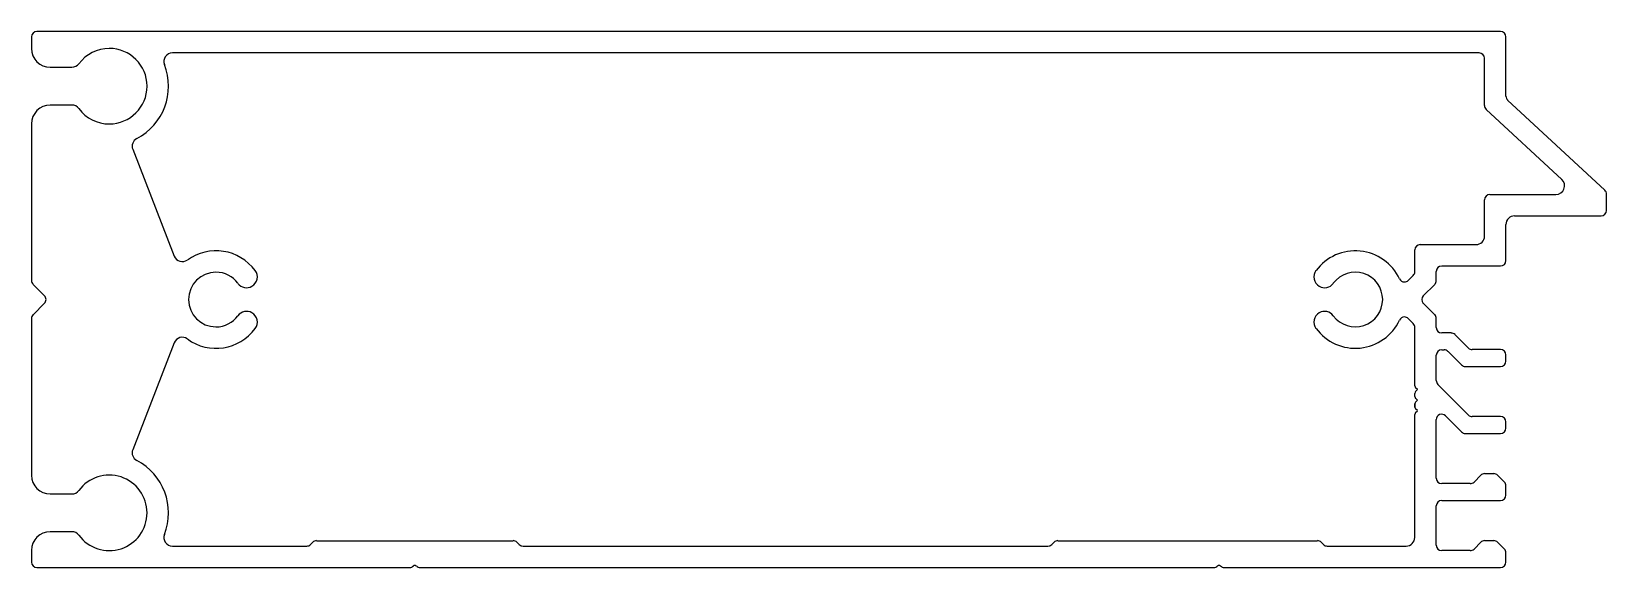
# Model space of a CAD drawing. Extents: x -66 to 83, y 3 to 53.
import ezdxf

# ---------------------------------------------------------------- set-up
doc = ezdxf.new("R2010")
doc.units = 0
doc.layers.get('0').update_dxf_attribs({"linetype": 'CONTINUOUS'})
doc.layers.add('DRAWING', color=4, linetype='CONTINUOUS')

msp = doc.modelspace()

# ---------------------------------------------------------------- linework, layer by layer
at = {"color": 7}
for p, q in [((8.37, 51.3), (-52.87, 51.3)), ((70.94, 51.3), (8.37, 51.3)), ((71.45, 46.32), (71.45, 50.79)), ((78.78, 39.3), (71.61, 45.95)), ((-56.62, 42.17), (-52.69, 32.04)), ((71.45, 33.95), (71.45, 37.38)), ((71.96, 37.89), (78.22, 37.89)), ((65.35, 33.14), (70.64, 33.14)), ((64.85, 30.57), (64.85, 32.63)), ((64.22, 29.74), (64.7, 30.21)), ((64.7, 25.65), (64.22, 26.13)), ((64.85, 19.74), (64.85, 25.29)), ((-52.69, 23.83), (-56.62, 13.69)), ((65.09, 19.4), (64.92, 19.57)), ((64.85, 18.74), (64.85, 19.04)), ((64.85, 17.74), (64.85, 18.04)), ((64.85, 18.04), (64.85, 17.74)), ((64.85, 17.74), (64.85, 18.04)), ((64.85, 18.04), (64.85, 17.74)), ((64.85, 17.74), (64.85, 18.04)), ((64.92, 19.21), (65.09, 19.39)), ((65.09, 18.4), (64.92, 18.57)), ((64.92, 18.21), (65.09, 18.39)), ((64.85, 5.38), (64.85, 17.04)), ((64.85, 17.04), (64.85, 17.04)), ((64.85, 17.04), (64.85, 17.04)), ((65.09, 17.4), (64.92, 17.57)), ((64.92, 17.21), (65.09, 17.39)), ((-52.87, 4.57), (-40.14, 4.57)), ((-39.78, 4.71), (-39.57, 4.92)), ((-39.21, 5.07), (-20.58, 5.07)), ((-20.22, 4.92), (-20.01, 4.71)), ((-19.65, 4.57), (30.09, 4.57)), ((30.45, 4.71), (30.66, 4.92)), ((31.02, 5.07), (55.62, 5.07)), ((55.98, 4.92), (56.19, 4.71)), ((56.55, 4.57), (64.03, 4.57))]:
    msp.add_line(p, q, dxfattribs=at)
for centre, radius, start, end in [((-52.87, 50.49), 0.81, 90, 201.3603), ((70.94, 50.79), 0.508, 0, 90), ((-58.85, 48.15), 5.61, 297.7033, 21.3603), ((71.96, 46.32), 0.508, 180, 227.1387), ((-55.87, 42.46), 0.81, 117.7033, 201.2117), ((78.22, 38.7), 0.813, 270, 47.1387), ((71.96, 37.38), 0.508, 90, 180), ((65.35, 32.63), 0.508, 90, 180), ((70.64, 33.95), 0.813, 270, 0), ((-51.93, 32.33), 0.81, 201.2117, 305.957), ((-48.74, 27.93), 4.62, 36.3611, 125.957), ((59.21, 27.93), 4.62, 24.9203, 143.6389), ((-48.74, 27.93), 2.59, 90, 270), ((-48.74, 27.93), 2.59, 36.3611, 90), ((-45.84, 30.07), 1.02, 300, 36.3611), ((56.3, 30.07), 1.02, 143.6389, 240), ((59.21, 27.93), 2.59, 0, 143.6389), ((63.86, 30.1), 0.508, 204.9203, 270), ((64.34, 30.57), 0.508, 315, 0), ((-45.84, 30.07), 1.02, 216.3611, 300), ((56.3, 30.07), 1.02, 240, 323.6389), ((63.86, 30.1), 0.508, 270, 315), ((59.21, 27.93), 2.59, 216.3611, 0), ((-48.74, 27.93), 2.59, 270, 323.6389), ((-45.84, 25.79), 1.02, 60, 143.6389), ((-45.84, 25.79), 1.02, 323.6389, 60), ((56.3, 25.79), 1.02, 120, 216.3611), ((59.21, 27.93), 4.62, 216.3611, 335.0797), ((56.3, 25.79), 1.02, 36.3611, 120), ((63.86, 25.77), 0.508, 90, 155.0797), ((63.86, 25.77), 0.508, 45, 90), ((64.34, 25.29), 0.508, 0, 45), ((-51.93, 23.54), 0.81, 54.043, 158.7883), ((-48.74, 27.93), 4.62, 234.043, 323.6389), ((65.1, 19.74), 0.25, 180, 225), ((65.1, 19.04), 0.25, 135, 180), ((65.1, 18.74), 0.25, 180, 225), ((65.1, 18.04), 0.25, 135, 180), ((65.08, 19.39), 0.008, 315, 45), ((65.08, 18.39), 0.008, 315, 45), ((65.1, 17.74), 0.25, 180, 225), ((65.1, 17.04), 0.25, 135, 180), ((65.08, 17.39), 0.008, 315, 45), ((-55.87, 13.4), 0.81, 158.7883, 242.2967), ((-58.85, 7.71), 5.61, 338.6763, 62.2967), ((-52.87, 5.38), 0.813, 158.6763, 270), ((-40.14, 5.07), 0.508, 270, 315), ((-39.21, 4.57), 0.508, 90, 135), ((-20.58, 4.57), 0.508, 45, 90), ((-19.65, 5.07), 0.508, 225, 270), ((30.09, 5.07), 0.508, 270, 315), ((31.02, 4.57), 0.508, 90, 135), ((55.62, 4.57), 0.508, 45, 90), ((56.55, 5.07), 0.508, 225, 270), ((64.03, 5.38), 0.813, 270, 360)]:
    msp.add_arc(centre, radius, start, end, dxfattribs=at)
at = {"layer": 'DRAWING', "color": 7, "linetype": 'CONTINUOUS'}
for p, q in [((-66.22, 52.83), (-66.22, 51.72)), ((72.97, 53.33), (-65.71, 53.33)), ((73.48, 47.2), (73.48, 52.83)), ((-64.44, 49.94), (-62.39, 49.94)), ((-62.39, 46.36), (-64.44, 46.36)), ((82.84, 38.29), (73.64, 46.83)), ((-66.22, 44.58), (-66.22, 29.73)), ((83.01, 36.37), (83.01, 37.92)), ((74.29, 35.86), (82.5, 35.86)), ((73.48, 31.62), (73.48, 35.05)), ((66.88, 29.73), (66.88, 30.6)), ((67.39, 31.11), (72.97, 31.11)), ((-66.07, 29.37), (-64.99, 28.29)), ((65.65, 28.29), (66.73, 29.37)), ((-64.99, 27.57), (-66.07, 26.49)), ((66.73, 26.49), (65.65, 27.57)), ((-66.22, 26.14), (-66.22, 11.28)), ((66.88, 25.27), (66.88, 26.14)), ((68.3, 24.76), (67.39, 24.76)), ((69.93, 23.33), (68.65, 24.61)), ((66.88, 20.25), (66.88, 22.65)), ((67.39, 23.16), (67.63, 23.16)), ((67.99, 23.01), (69.27, 21.73)), ((72.97, 23.18), (70.29, 23.18)), ((73.48, 22.09), (73.48, 22.68)), ((69.63, 21.58), (72.97, 21.58)), ((69.93, 16.98), (67.03, 19.89)), ((66.88, 10.99), (66.88, 16.55)), ((67.75, 16.91), (69.27, 15.38)), ((72.97, 16.83), (70.29, 16.83)), ((69.63, 15.23), (72.97, 15.23)), ((73.48, 15.74), (73.48, 16.33)), ((70.1, 10.48), (67.39, 10.48)), ((71.1, 11.27), (70.46, 10.63)), ((72.33, 11.42), (71.46, 11.42)), ((73.33, 10.63), (72.69, 11.27)), ((-64.44, 9.51), (-62.39, 9.51)), ((73.48, 9.39), (73.48, 10.27)), ((66.88, 4.64), (66.88, 8.38)), ((67.39, 8.88), (72.97, 8.88)), ((-62.39, 5.92), (-64.44, 5.92)), ((71.1, 4.92), (70.46, 4.28)), ((72.33, 5.07), (71.46, 5.07)), ((73.33, 4.28), (72.69, 4.92)), ((-66.22, 4.15), (-66.22, 3.04)), ((70.1, 4.13), (67.39, 4.13)), ((73.48, 3.04), (73.48, 3.92)), ((-65.71, 2.53), (-30.39, 2.53)), ((-29.4, 2.53), (45.81, 2.53)), ((46.8, 2.53), (72.97, 2.53))]:
    msp.add_line(p, q, dxfattribs=at)
for centre, radius, start, end in [((-65.71, 52.83), 0.508, 90, 180), ((72.97, 52.83), 0.508, 360, 90), ((-64.44, 51.72), 1.78, 180, 270), ((-58.85, 48.15), 3.58, 90, 143.6664), ((-58.85, 48.15), 3.58, 270, 90), ((-62.39, 50.76), 0.813, 270, 323.6664), ((-64.44, 44.58), 1.78, 90, 180), ((-62.39, 45.55), 0.813, 36.3336, 90), ((73.99, 47.2), 0.508, 180, 227.1387), ((-58.85, 48.15), 3.58, 216.3336, 270), ((82.5, 37.92), 0.508, 0, 47.1387), ((74.29, 35.05), 0.813, 90, 180), ((82.5, 36.37), 0.508, 270, 0), ((72.97, 31.62), 0.508, 270, 0), ((67.39, 30.6), 0.508, 90, 180), ((-65.71, 29.73), 0.508, 180, 225), ((66.37, 29.73), 0.508, 315, 0), ((-65.35, 27.93), 0.508, 0, 45), ((-65.35, 27.93), 0.508, 315, 0), ((66.01, 27.93), 0.51, 135, 225), ((-65.71, 26.14), 0.508, 135, 180), ((66.37, 26.14), 0.508, 0, 45), ((67.39, 25.27), 0.508, 180, 270), ((68.3, 24.25), 0.508, 45, 90), ((67.39, 22.65), 0.508, 90, 180), ((67.63, 22.65), 0.508, 45, 90), ((70.29, 23.69), 0.508, 225, 270), ((72.97, 22.68), 0.508, 360, 90), ((69.63, 22.09), 0.508, 225, 270), ((72.97, 22.09), 0.508, 270, 0), ((67.39, 20.25), 0.508, 180, 225), ((67.39, 16.55), 0.508, 45, 180), ((70.29, 17.34), 0.508, 225, 270), ((72.97, 16.33), 0.508, 360, 90), ((69.63, 15.74), 0.508, 225, 270), ((72.97, 15.74), 0.508, 270, 0), ((-64.44, 11.28), 1.78, 180, 270), ((-58.85, 7.71), 3.58, 216.3336, 143.6664), ((67.39, 10.99), 0.508, 180, 270), ((70.1, 10.99), 0.508, 270, 315), ((71.46, 10.92), 0.508, 90, 135), ((72.33, 10.92), 0.508, 45, 90), ((72.97, 10.27), 0.508, 360, 45), ((-62.39, 10.32), 0.813, 270, 323.6664), ((72.97, 9.39), 0.508, 270, 360), ((67.39, 8.38), 0.508, 90, 180), ((-64.44, 4.15), 1.78, 90, 180), ((-62.39, 5.11), 0.813, 36.3336, 90), ((67.39, 4.64), 0.508, 180, 270), ((71.46, 4.57), 0.508, 90, 135), ((72.33, 4.57), 0.508, 45, 90), ((-65.71, 3.04), 0.508, 180, 270), ((70.1, 4.64), 0.508, 270, 315), ((72.97, 3.04), 0.508, 270, 0), ((72.97, 3.92), 0.508, 0, 45), ((-30.39, 3.04), 0.508, 270, 314.4153), ((-29.9, 2.53), 0.203, 45.5847, 134.4153), ((-29.4, 3.04), 0.508, 225.5847, 270), ((45.81, 3.04), 0.508, 270, 314.4153), ((46.3, 2.53), 0.203, 45.5847, 134.4153), ((46.8, 3.04), 0.508, 225.5847, 270)]:
    msp.add_arc(centre, radius, start, end, dxfattribs=at)

doc.saveas('drawing.dxf')
